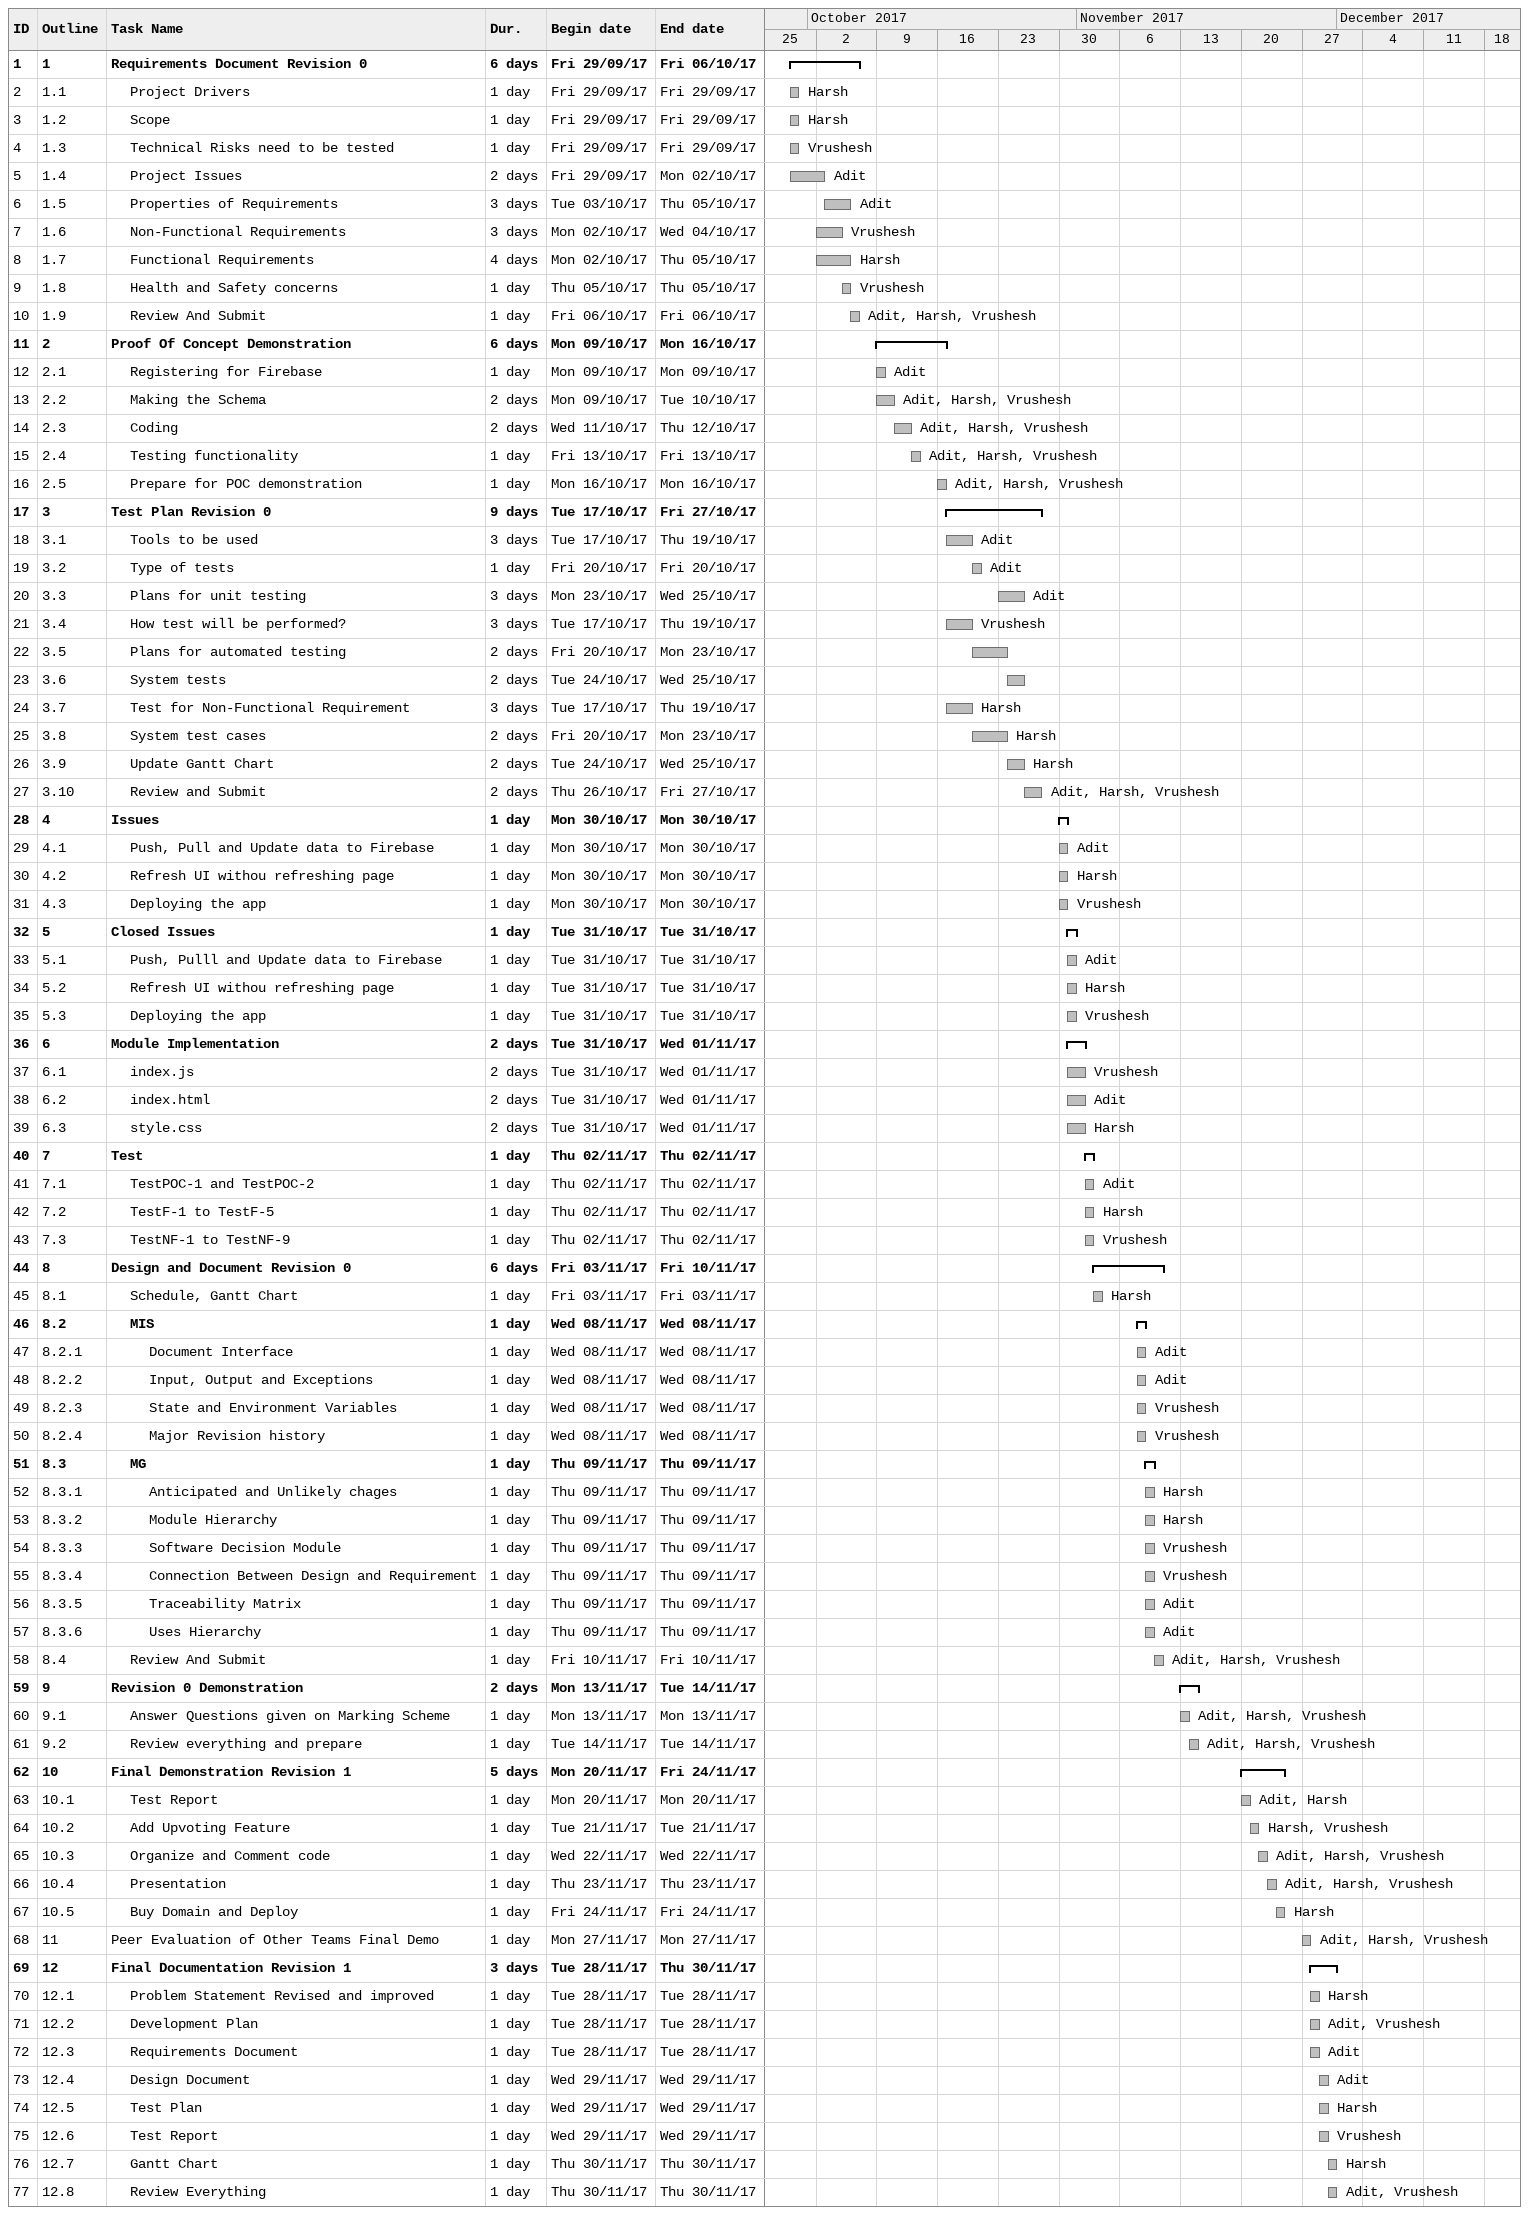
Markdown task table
| ID | WBS | Task | Duration | Start | Finish | Resources |
|---|---|---|---|---|---|---|
| 1 | 1 | **Requirements Document Revision 0** | 6d | 2017-09-29 | 2017-10-06 |  |
| 2 | 1.1 | Project Drivers | 1d | 2017-09-29 | 2017-09-29 | Harsh |
| 3 | 1.2 | Scope | 1d | 2017-09-29 | 2017-09-29 | Harsh |
| 4 | 1.3 | Technical Risks need to be tested | 1d | 2017-09-29 | 2017-09-29 | Vrushesh |
| 5 | 1.4 | Project Issues | 2d | 2017-09-29 | 2017-10-02 | Adit |
| 6 | 1.5 | Properties of Requirements | 3d | 2017-10-03 | 2017-10-05 | Adit |
| 7 | 1.6 | Non-Functional Requirements | 3d | 2017-10-02 | 2017-10-04 | Vrushesh |
| 8 | 1.7 | Functional Requirements | 4d | 2017-10-02 | 2017-10-05 | Harsh |
| 9 | 1.8 | Health and Safety concerns | 1d | 2017-10-05 | 2017-10-05 | Vrushesh |
| 10 | 1.9 | Review And Submit | 1d | 2017-10-06 | 2017-10-06 | Adit, Harsh, Vrushesh |
| 11 | 2 | **Proof Of Concept Demonstration** | 6d | 2017-10-09 | 2017-10-16 |  |
| 12 | 2.1 | Registering for Firebase | 1d | 2017-10-09 | 2017-10-09 | Adit |
| 13 | 2.2 | Making the Schema | 2d | 2017-10-09 | 2017-10-10 | Adit, Harsh, Vrushesh |
| 14 | 2.3 | Coding | 2d | 2017-10-11 | 2017-10-12 | Adit, Harsh, Vrushesh |
| 15 | 2.4 | Testing functionality | 1d | 2017-10-13 | 2017-10-13 | Adit, Harsh, Vrushesh |
| 16 | 2.5 | Prepare for POC demonstration | 1d | 2017-10-16 | 2017-10-16 | Adit, Harsh, Vrushesh |
| 17 | 3 | **Test Plan Revision 0** | 9d | 2017-10-17 | 2017-10-27 |  |
| 18 | 3.1 | Tools to be used | 3d | 2017-10-17 | 2017-10-19 | Adit |
| 19 | 3.2 | Type of tests | 1d | 2017-10-20 | 2017-10-20 | Adit |
| 20 | 3.3 | Plans for unit testing | 3d | 2017-10-23 | 2017-10-25 | Adit |
| 21 | 3.4 | How test will be performed? | 3d | 2017-10-17 | 2017-10-19 | Vrushesh |
| 22 | 3.5 | Plans for automated testing | 2d | 2017-10-20 | 2017-10-23 |  |
| 23 | 3.6 | System tests | 2d | 2017-10-24 | 2017-10-25 |  |
| 24 | 3.7 | Test for Non-Functional Requirement | 3d | 2017-10-17 | 2017-10-19 | Harsh |
| 25 | 3.8 | System test cases | 2d | 2017-10-20 | 2017-10-23 | Harsh |
| 26 | 3.9 | Update Gantt Chart | 2d | 2017-10-24 | 2017-10-25 | Harsh |
| 27 | 3.10 | Review and Submit | 2d | 2017-10-26 | 2017-10-27 | Adit, Harsh, Vrushesh |
| 28 | 4 | **Issues** | 1d | 2017-10-30 | 2017-10-30 |  |
| 29 | 4.1 | Push, Pull and Update data to Firebase | 1d | 2017-10-30 | 2017-10-30 | Adit |
| 30 | 4.2 | Refresh UI withou refreshing page | 1d | 2017-10-30 | 2017-10-30 | Harsh |
| 31 | 4.3 | Deploying the app | 1d | 2017-10-30 | 2017-10-30 | Vrushesh |
| 32 | 5 | **Closed Issues** | 1d | 2017-10-31 | 2017-10-31 |  |
| 33 | 5.1 | Push, Pulll and Update data to Firebase | 1d | 2017-10-31 | 2017-10-31 | Adit |
| 34 | 5.2 | Refresh UI withou refreshing page | 1d | 2017-10-31 | 2017-10-31 | Harsh |
| 35 | 5.3 | Deploying the app | 1d | 2017-10-31 | 2017-10-31 | Vrushesh |
| 36 | 6 | **Module Implementation** | 2d | 2017-10-31 | 2017-11-01 |  |
| 37 | 6.1 | index.js | 2d | 2017-10-31 | 2017-11-01 | Vrushesh |
| 38 | 6.2 | index.html | 2d | 2017-10-31 | 2017-11-01 | Adit |
| 39 | 6.3 | style.css | 2d | 2017-10-31 | 2017-11-01 | Harsh |
| 40 | 7 | **Test** | 1d | 2017-11-02 | 2017-11-02 |  |
| 41 | 7.1 | TestPOC-1 and TestPOC-2 | 1d | 2017-11-02 | 2017-11-02 | Adit |
| 42 | 7.2 | TestF-1 to TestF-5 | 1d | 2017-11-02 | 2017-11-02 | Harsh |
| 43 | 7.3 | TestNF-1 to TestNF-9 | 1d | 2017-11-02 | 2017-11-02 | Vrushesh |
| 44 | 8 | **Design and Document Revision 0** | 6d | 2017-11-03 | 2017-11-10 |  |
| 45 | 8.1 | Schedule, Gantt Chart | 1d | 2017-11-03 | 2017-11-03 | Harsh |
| 46 | 8.2 | **MIS** | 1d | 2017-11-08 | 2017-11-08 |  |
| 47 | 8.2.1 | Document Interface | 1d | 2017-11-08 | 2017-11-08 | Adit |
| 48 | 8.2.2 | Input, Output and Exceptions | 1d | 2017-11-08 | 2017-11-08 | Adit |
| 49 | 8.2.3 | State and Environment Variables | 1d | 2017-11-08 | 2017-11-08 | Vrushesh |
| 50 | 8.2.4 | Major Revision history | 1d | 2017-11-08 | 2017-11-08 | Vrushesh |
| 51 | 8.3 | **MG** | 1d | 2017-11-09 | 2017-11-09 |  |
| 52 | 8.3.1 | Anticipated and Unlikely chages | 1d | 2017-11-09 | 2017-11-09 | Harsh |
| 53 | 8.3.2 | Module Hierarchy | 1d | 2017-11-09 | 2017-11-09 | Harsh |
| 54 | 8.3.3 | Software Decision Module | 1d | 2017-11-09 | 2017-11-09 | Vrushesh |
| 55 | 8.3.4 | Connection Between Design and Requirement | 1d | 2017-11-09 | 2017-11-09 | Vrushesh |
| 56 | 8.3.5 | Traceability Matrix | 1d | 2017-11-09 | 2017-11-09 | Adit |
| 57 | 8.3.6 | Uses Hierarchy | 1d | 2017-11-09 | 2017-11-09 | Adit |
| 58 | 8.4 | Review And Submit | 1d | 2017-11-10 | 2017-11-10 | Adit, Harsh, Vrushesh |
| 59 | 9 | **Revision 0 Demonstration** | 2d | 2017-11-13 | 2017-11-14 |  |
| 60 | 9.1 | Answer Questions given on Marking Scheme | 1d | 2017-11-13 | 2017-11-13 | Adit, Harsh, Vrushesh |
| 61 | 9.2 | Review everything and prepare | 1d | 2017-11-14 | 2017-11-14 | Adit, Harsh, Vrushesh |
| 62 | 10 | **Final Demonstration Revision 1** | 5d | 2017-11-20 | 2017-11-24 |  |
| 63 | 10.1 | Test Report | 1d | 2017-11-20 | 2017-11-20 | Adit, Harsh |
| 64 | 10.2 | Add Upvoting Feature | 1d | 2017-11-21 | 2017-11-21 | Harsh, Vrushesh |
| 65 | 10.3 | Organize and Comment code | 1d | 2017-11-22 | 2017-11-22 | Adit, Harsh, Vrushesh |
| 66 | 10.4 | Presentation | 1d | 2017-11-23 | 2017-11-23 | Adit, Harsh, Vrushesh |
| 67 | 10.5 | Buy Domain and Deploy | 1d | 2017-11-24 | 2017-11-24 | Harsh |
| 68 | 11 | Peer Evaluation of Other Teams Final Demo | 1d | 2017-11-27 | 2017-11-27 | Adit, Harsh, Vrushesh |
| 69 | 12 | **Final Documentation Revision 1** | 3d | 2017-11-28 | 2017-11-30 |  |
| 70 | 12.1 | Problem Statement Revised and improved | 1d | 2017-11-28 | 2017-11-28 | Harsh |
| 71 | 12.2 | Development Plan | 1d | 2017-11-28 | 2017-11-28 | Adit, Vrushesh |
| 72 | 12.3 | Requirements Document | 1d | 2017-11-28 | 2017-11-28 | Adit |
| 73 | 12.4 | Design Document | 1d | 2017-11-29 | 2017-11-29 | Adit |
| 74 | 12.5 | Test Plan | 1d | 2017-11-29 | 2017-11-29 | Harsh |
| 75 | 12.6 | Test Report | 1d | 2017-11-29 | 2017-11-29 | Vrushesh |
| 76 | 12.7 | Gantt Chart | 1d | 2017-11-30 | 2017-11-30 | Harsh |
| 77 | 12.8 | Review Everything | 1d | 2017-11-30 | 2017-11-30 | Adit, Vrushesh |
